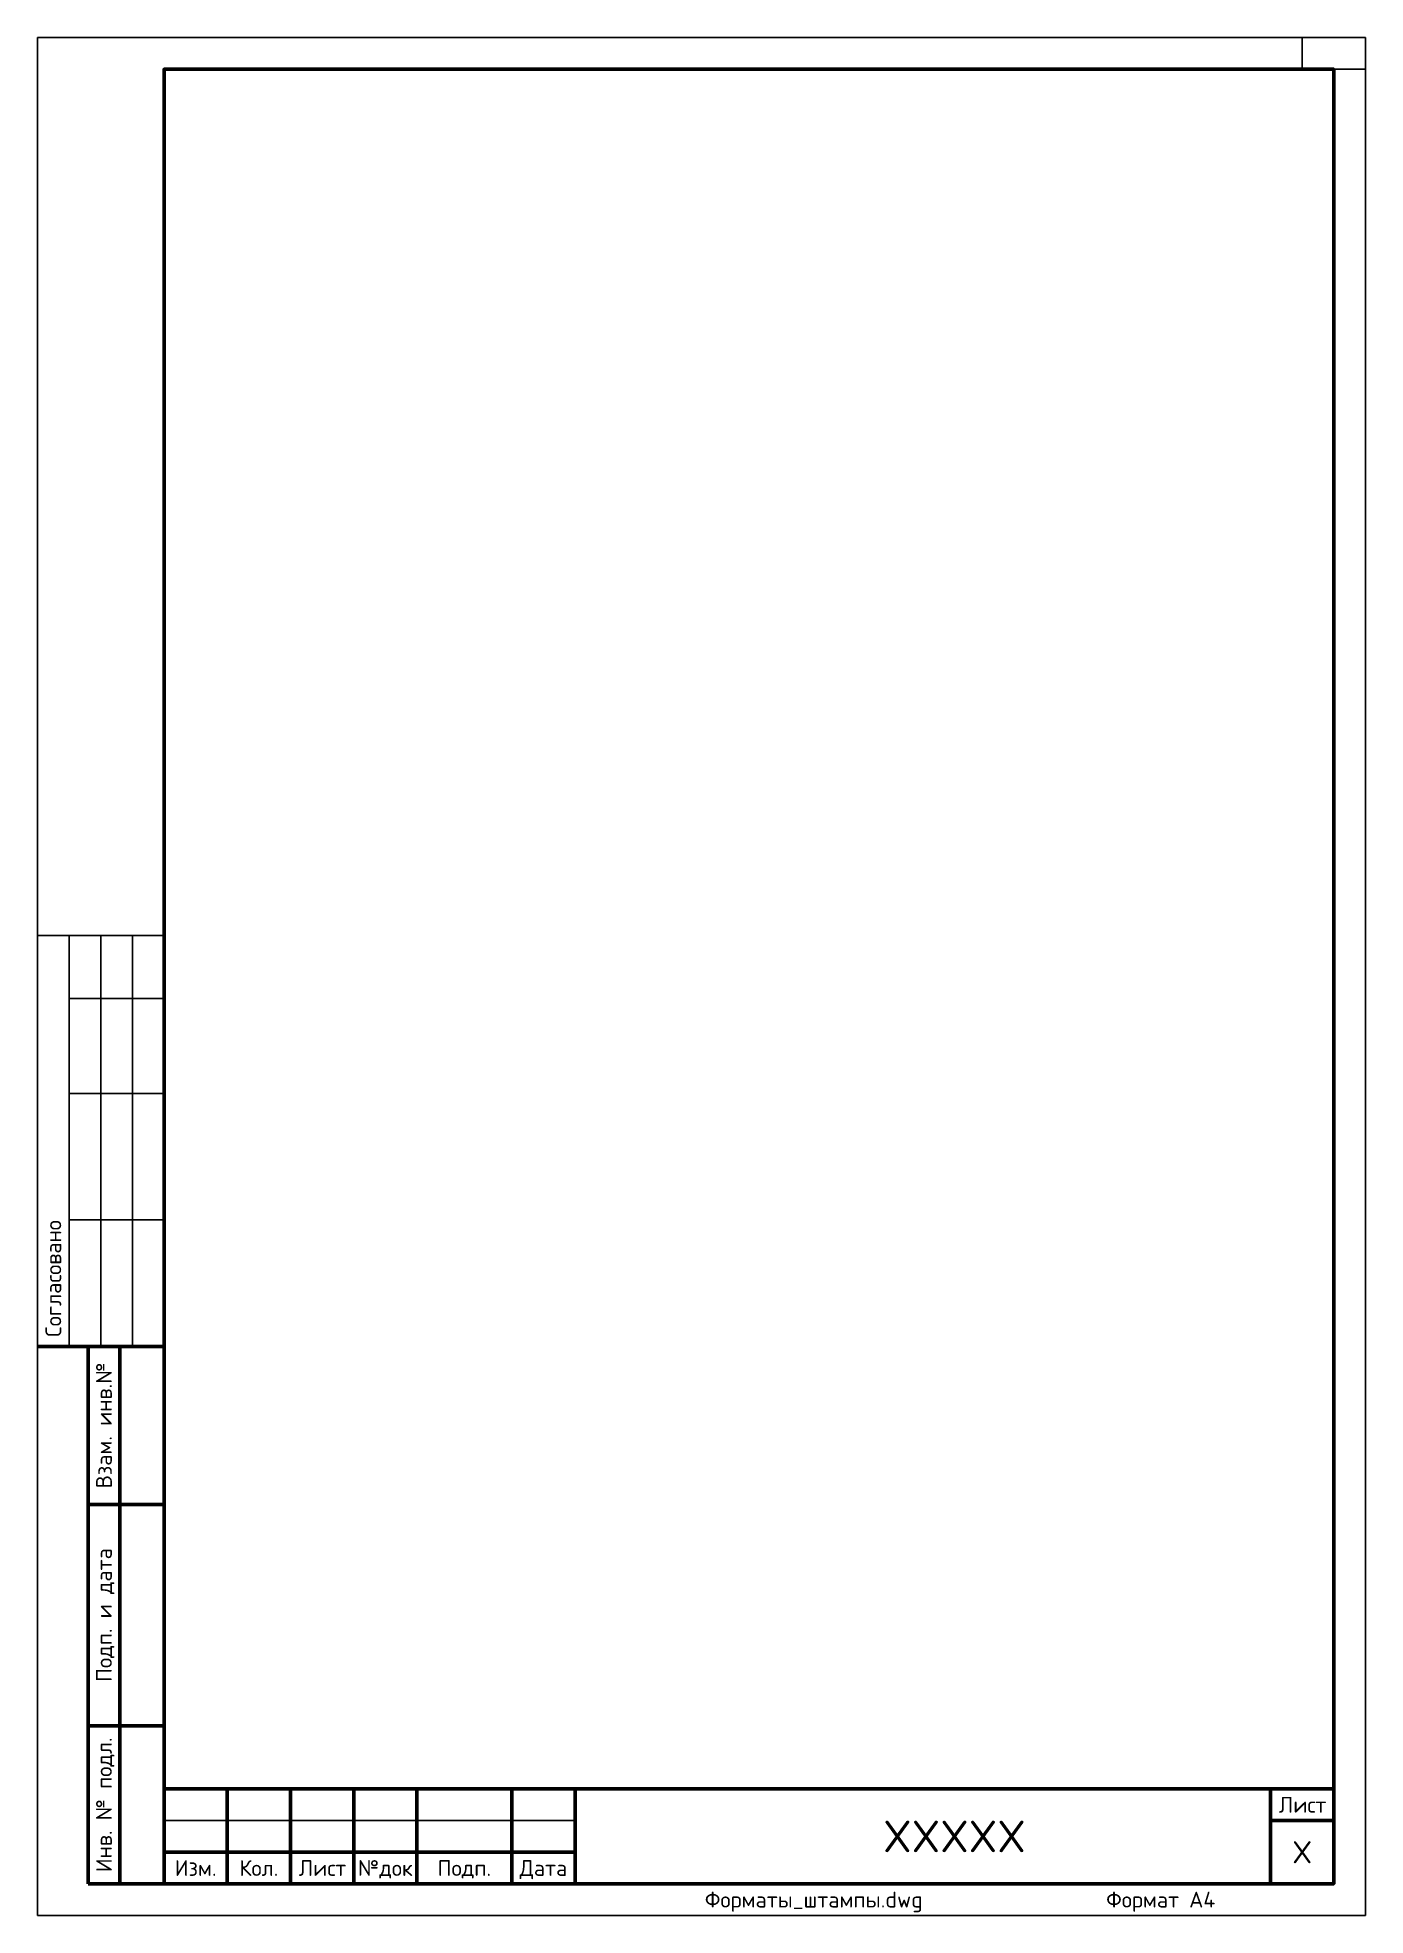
# Paper-space layout 'A4 Ф6' of a CAD drawing. Header units: millimetres. Extents: x 1 to 211, y 1 to 298.
import ezdxf
from ezdxf.enums import TextEntityAlignment as Align

# ---------------------------------------------------------------- set-up
doc = ezdxf.new("R2010")
doc.units = ezdxf.units.MM
doc.layers.add('FORMAT', color=7, linetype='Continuous')
doc.styles.add('ISOSPEUR', font='isocpeur.ttf')

# ---------------------------------------------------------------- blocks, each defined once
blk = doc.blocks.new('ТЕКСТ_ЛN_Ф6_ГОСТ')
at = {"layer": 'FORMAT', "linetype": 'Continuous', "lineweight": 60}
for p, q in [((-185, 15), (0, 15)), ((-185, 0), (-185, 15)), ((-175, 15), (-175, 0)), ((-165, 0), (-165, 15)), ((-155, 15), (-155, 0)), ((-145, 0), (-145, 15)), ((-130, 0), (-130, 15)), ((-120, 0), (-120, 15)), ((-10, 15), (-10, 0)), ((-10, 10), (0, 10)), ((-185, 5), (-120, 5))]:
    blk.add_line(p, q, dxfattribs=at)
at = {"layer": 'FORMAT', "linetype": 'Continuous', "lineweight": 25}
blk.add_line((-185, 10), (-120, 10), dxfattribs=at)
at = {"layer": 'FORMAT', "lineweight": 25, "ltscale": 100}
blk.add_lwpolyline([(-185, 0), (0, 0), (0, 15)], dxfattribs=at)
at = {"layer": 'FORMAT', "linetype": 'Continuous', "style": 'ISOSPEUR'}
for s, p in [('Лист', (-4.94, 12.5)), ('Изм.', (-180, 2.5)), ('Кол.', (-170, 2.5)), ('Лист', (-159.94, 2.5)), ('№док', (-150, 2.5)), ('Подп.', (-137.5, 2.5)), ('Дата', (-125, 2.5))]:
    blk.add_text(s, height=2.5, dxfattribs=at).set_placement(p, align=Align.MIDDLE_CENTER)
at = {"layer": 'FORMAT', "linetype": 'Continuous', "lineweight": 60, "style": 'ISOSPEUR'}
blk.add_text('XXXXX', height=5, dxfattribs=at).set_placement((-60, 7.5), align=Align.MIDDLE)
at = {"layer": 'FORMAT', "linetype": 'Continuous', "style": 'ISOSPEUR'}
blk.add_text('X', height=3.5, dxfattribs=at).set_placement((-5, 5), align=Align.MIDDLE)
blk = doc.blocks.new('FILE_NAME')
at = {"layer": 'FORMAT', "color": 7, "linetype": 'Continuous', "style": 'ISOSPEUR', "flags": 8}
blk.add_attdef('FILENAME', text='', height=2.5, dxfattribs=at).set_placement((-65, -2.5), align=Align.MIDDLE_RIGHT)
blk = doc.blocks.new('СОГЛАСОВАНИЕ')
at = {"layer": 'FORMAT', "linetype": 'Continuous', "lineweight": 25}
for p, q in [((0, 65), (-20, 65)), ((-15, 0), (-15, 65)), ((-10, 0), (-10, 65)), ((-5, 0), (-5, 65)), ((0, 55), (-15, 55)), ((0, 40), (-15, 40)), ((0, 20), (-15, 20))]:
    blk.add_line(p, q, dxfattribs=at)
at = {"layer": 'FORMAT', "linetype": 'Continuous', "lineweight": 60}
blk.add_line((0, 0), (-20, 0), dxfattribs=at)
at = {"layer": 'FORMAT', "linetype": 'Continuous', "style": 'ISOSPEUR'}
blk.add_text('Согласовано', height=2.5, rotation=90, dxfattribs=at).set_placement((-17.5, 1.5), align=Align.MIDDLE_LEFT)

psp = doc.layouts.new('A4 Ф6')

# ---------------------------------------------------------------- linework, layer by layer
at = {"layer": 'FORMAT', "linetype": 'Continuous', "lineweight": 25}
for p, q in [((201, 298), (201, 293)), ((206, 293), (211, 293))]:
    psp.add_line(p, q, dxfattribs=at)
at = {"layer": 'FORMAT', "linetype": 'Continuous', "lineweight": 60}
for p, q in [((9, 91), (9, 6)), ((21, 91), (9, 91)), ((14, 91), (14, 6)), ((21, 66), (9, 66)), ((21, 31), (9, 31)), ((21, 6), (9, 6))]:
    psp.add_line(p, q, dxfattribs=at)
at = {"layer": 'FORMAT', "linetype": 'Continuous', "lineweight": 25}
psp.add_lwpolyline([(1, 1), (211, 1), (211, 298), (1, 298)], close=True, dxfattribs=at)
at = {"layer": 'FORMAT', "linetype": 'Continuous', "lineweight": 60}
psp.add_lwpolyline([(21, 6), (206, 6), (206, 293), (21, 293)], close=True, dxfattribs=at)

# ---------------------------------------------------------------- block references
at = {"layer": 'FORMAT', "linetype": 'Continuous'}
psp.add_blockref('СОГЛАСОВАНИЕ', (21, 91), dxfattribs=at)
at = {"layer": 'FORMAT'}
psp.add_blockref('ТЕКСТ_ЛN_Ф6_ГОСТ', (206, 6), dxfattribs=at)
at = {"layer": 'FORMAT', "linetype": 'Continuous'}
psp.add_blockref('FILE_NAME', (206, 6), dxfattribs=at).add_auto_attribs({'FILENAME': 'Форматы_штампы.dwg'})

# ---------------------------------------------------------------- texts
at = {"layer": 'FORMAT', "linetype": 'Continuous', "style": 'ISOSPEUR'}
for s, p in [('Взам. инв.№', (11.5, 78.5)), ('Подп. и дата', (11.5, 48.5)), ('Инв. № подл.', (11.5, 18.5))]:
    psp.add_text(s, height=2.5, rotation=90, dxfattribs=at).set_placement(p, align=Align.MIDDLE_CENTER)
psp.add_text('Формат А4', height=2.5, dxfattribs=at).set_placement((170, 3.5), align=Align.MIDDLE_LEFT)

doc.saveas('drawing.dxf')
